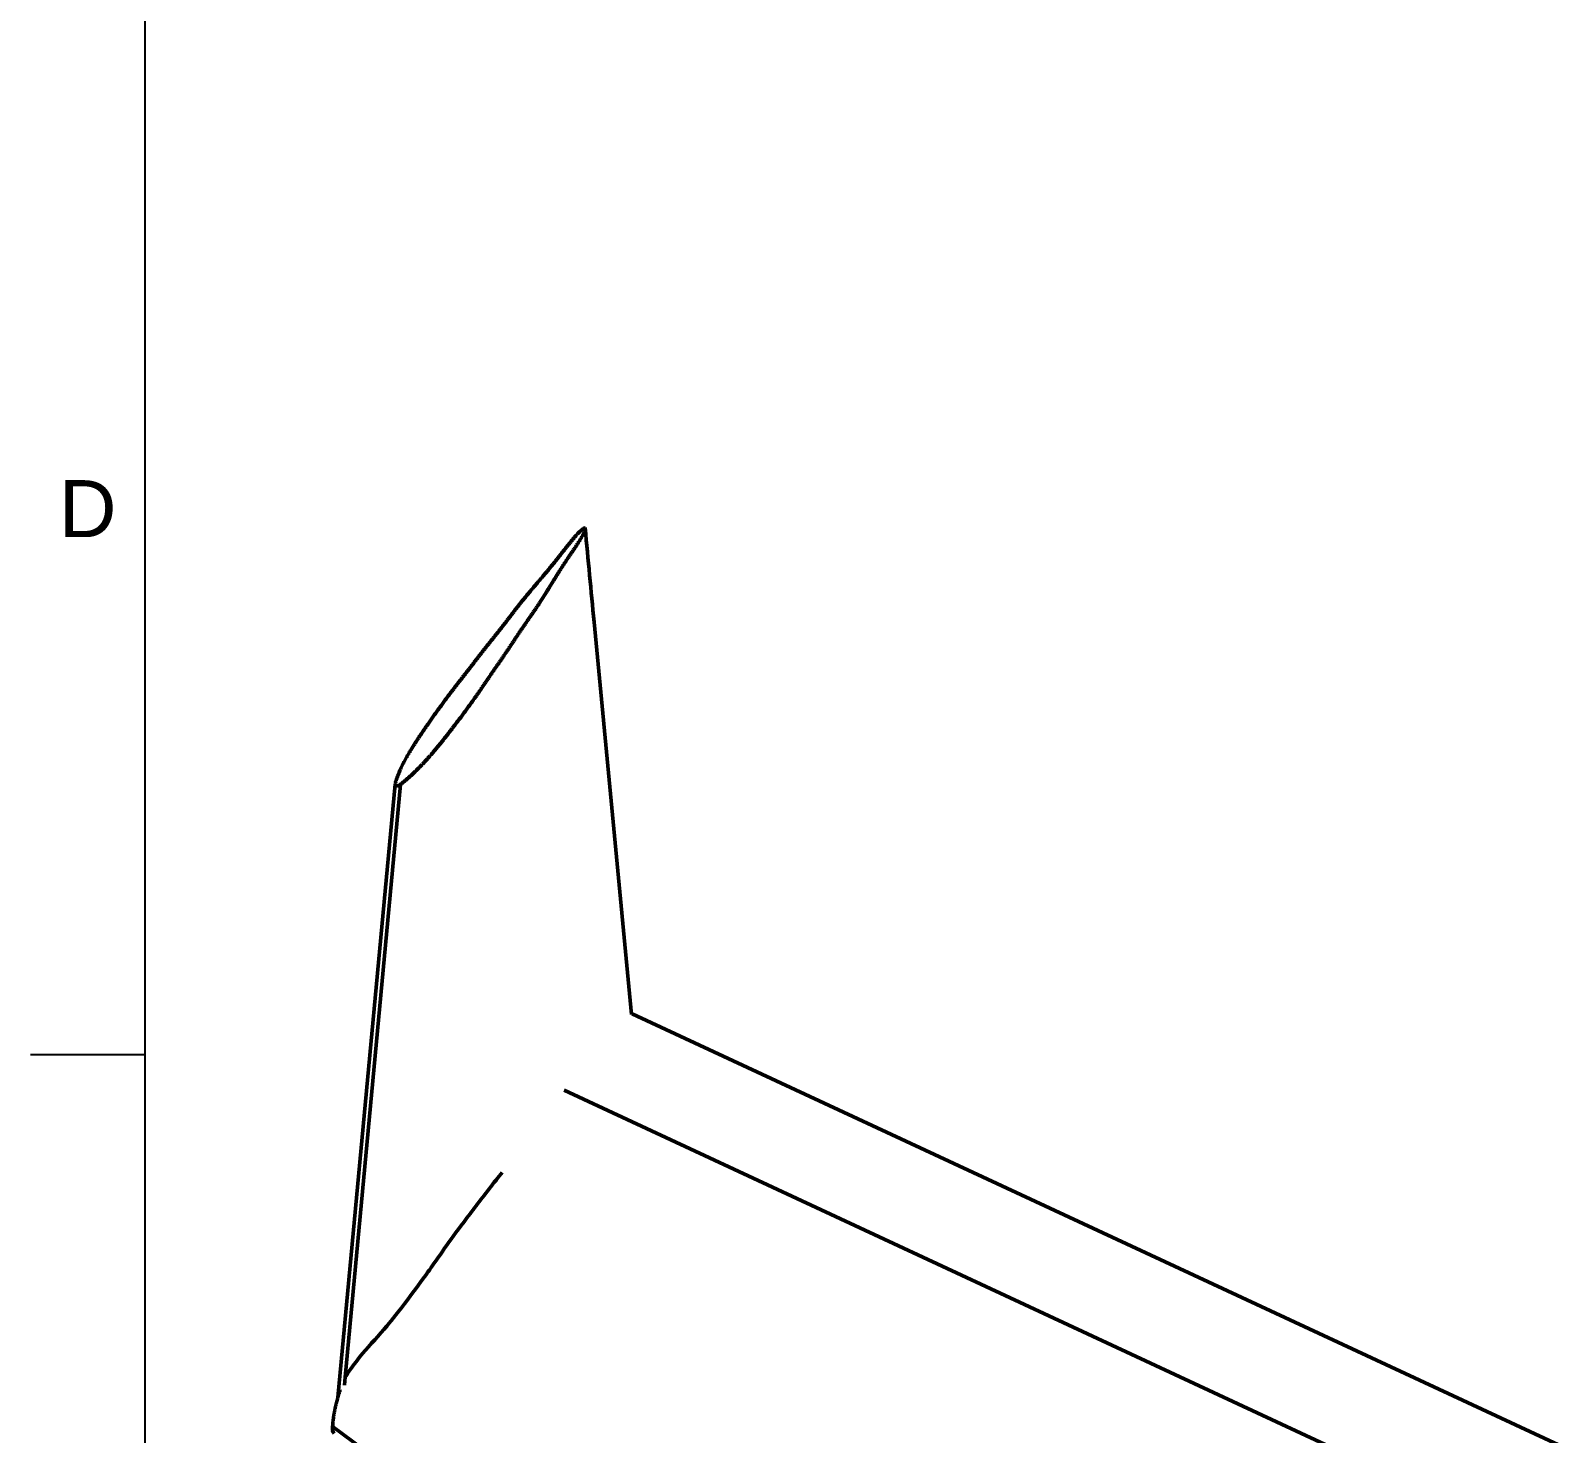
# Model space of a CAD drawing. Header units: millimetres. Extents: x 0 to 420, y 0 to 297.
# Drawn here: x 15 to 82.2, y 84.1 to 145.5 of the extents above; entities that cross this region are included whole.
import ezdxf
from ezdxf.enums import TextEntityAlignment as Align

# ---------------------------------------------------------------- set-up
doc = ezdxf.new("R2010")
doc.units = ezdxf.units.MM
doc.header["$LTSCALE"] = 0.75
doc.layers.add('Border', color=7, linetype='Continuous', lineweight=25)
doc.layers.add('Sichtbar', color=7, linetype='Continuous', lineweight=50)
doc.styles.add('FusionTitle', font='arial.ttf')

# ---------------------------------------------------------------- blocks, each defined once
blk = doc.blocks.new('ISO_A3_SHEET')
at = {"layer": 'Border'}
for p, q in [((20, 287), (20, 10)), ((15, 100.66667), (20, 100.66667))]:
    blk.add_line(p, q, dxfattribs=at)
at = {"layer": 'Border', "style": 'FusionTitle'}
blk.add_text('D', height=2.5, dxfattribs=at).set_placement((17.5, 124.58334), align=Align.MIDDLE)

msp = doc.modelspace()

# ---------------------------------------------------------------- linework, layer by layer
at = {"layer": 'Sichtbar', "extrusion": (-0.330365, 0.746676, 0.57735)}
for p, q in [((41.331, 102.419, -71.379), (39.693, 119.614, -66.478)), ((28.465, 85.625, -56.057), (30.973, 112.504, -55.522)), ((28.782, 86.517, -55.891), (31.205, 112.492, -55.374)), ((41.362, 102.449, -71.417), (41.331, 102.419, -71.379)), ((41.362, 102.449, -71.417), (82.174, 83.451, -24.238)), ((80.818, 79.351, -17.772), (38.38, 99.106, -66.832)), ((28.75, 86.176, -55.898), (28.782, 86.517, -55.891)), ((66.864, 55.733, 4.41), (28.235, 84.364, -55.692))]:
    msp.add_line(p, q, dxfattribs=at)
at = {"layer": 'Sichtbar', "extrusion": (0.330313, -0.746748, -0.577287)}
msp.add_arc((73.979, -97.452, -41.729), 0.15, 64.46809, 205.52564, dxfattribs=at)
at = {"layer": 'Sichtbar', "extrusion": (0.811823, -0.087233, 0.57735)}
msp.add_arc((86.839, -56.72, -16.591), 0.25, 76.34067, 161.29554, dxfattribs=at)
at = {"layer": 'Sichtbar', "extrusion": (-0.330313, 0.746748, 0.577287)}
msp.add_open_spline([(39.3, 123.747, -65.3), (38.974, 123.595, -65.291), (38.314, 122.627, -64.416), (37.497, 121.672, -63.648), (36.405, 120.391, -62.616), (35.684, 119.405, -61.753), (34.872, 118.424, -60.948), (34.133, 117.436, -60.094), (33.345, 116.454, -59.275), (32.37, 115.095, -58.075), (31.607, 113.988, -57.078), (31.116, 113.098, -56.209), (30.975, 112.517, -55.537)], degree=4, knots=[-1, -1, -1, -1, -1, -0.813734, -0.727846, -0.641967, -0.556115, -0.470292, -0.384485, -0.298699, -0.212903, 0, 0, 0, 0, 0], dxfattribs=at)
at = {"layer": 'Sichtbar', "extrusion": (0.330313, -0.746748, -0.577287)}
msp.add_open_spline([(31.205, 112.492, -55.374), (31.873, 113.017, -55.671), (32.657, 113.875, -56.331), (33.506, 114.973, -57.267), (34.513, 116.329, -58.444), (35.169, 117.325, -59.357), (35.875, 118.316, -60.235), (36.51, 119.316, -61.166), (37.229, 120.302, -62.03), (38.03, 121.615, -63.269), (38.626, 122.594, -64.194), (39.373, 123.552, -65.007), (39.3, 123.747, -65.3)], degree=4, knots=[-1, -1, -1, -1, -1, -0.787097, -0.701301, -0.615515, -0.529708, -0.443885, -0.358033, -0.272154, -0.186266, 0, 0, 0, 0, 0], dxfattribs=at)
at = {"layer": 'Sichtbar'}
msp.add_open_spline([(39.305, 123.721, -65.263), (39.434, 122.351, -65.668), (39.563, 120.983, -66.073), (39.693, 119.614, -66.478)], degree=3, dxfattribs=at)
msp.add_open_spline([(28.782, 86.517, -55.891), (29.014, 86.866, -55.938), (29.207, 87.136, -55.992), (29.766, 87.828, -56.198), (30.119, 88.184, -56.382), (30.533, 88.668, -56.679), (30.573, 88.715, -56.708), (30.845, 89.041, -56.915), (31.129, 89.405, -57.153), (31.824, 90.324, -57.874), (32.14, 90.751, -58.236), (32.477, 91.222, -58.637), (32.532, 91.299, -58.702), (32.828, 91.718, -59.059), (33.081, 92.085, -59.374), (33.596, 92.805, -60.04), (33.881, 93.182, -60.42), (34.592, 94.123, -61.396), (34.985, 94.645, -61.944), (35.492, 95.277, -62.666), (35.583, 95.388, -62.794), (35.672, 95.497, -62.922)], degree=3, knots=[-33.592333, -33.592333, -33.592333, -33.592333, -30.327741, -30.327741, -24.839072, -24.839072, -24.251344, -24.251344, -20.743674, -20.743674, -18.101164, -18.101164, -17.587962, -17.587962, -15.296725, -15.296725, -12.866098, -12.866098, -10.760519, -10.760519, -10.273055, -10.273055, -10.273055, -10.273055], dxfattribs=at)
at = {"layer": 'Sichtbar', "extrusion": (0.811823, -0.087233, 0.57735)}
msp.add_open_spline([(28.572, 85.96, -55.925), (28.433, 85.553, -55.791), (28.324, 85.148, -55.699), (28.255, 84.75, -55.662), (28.235, 84.364, -55.692)], degree=4, dxfattribs=at)

# ---------------------------------------------------------------- block references
at = {"layer": 'Border'}
msp.add_blockref('ISO_A3_SHEET', (0, 0), dxfattribs=at)

doc.saveas('drawing.dxf')
